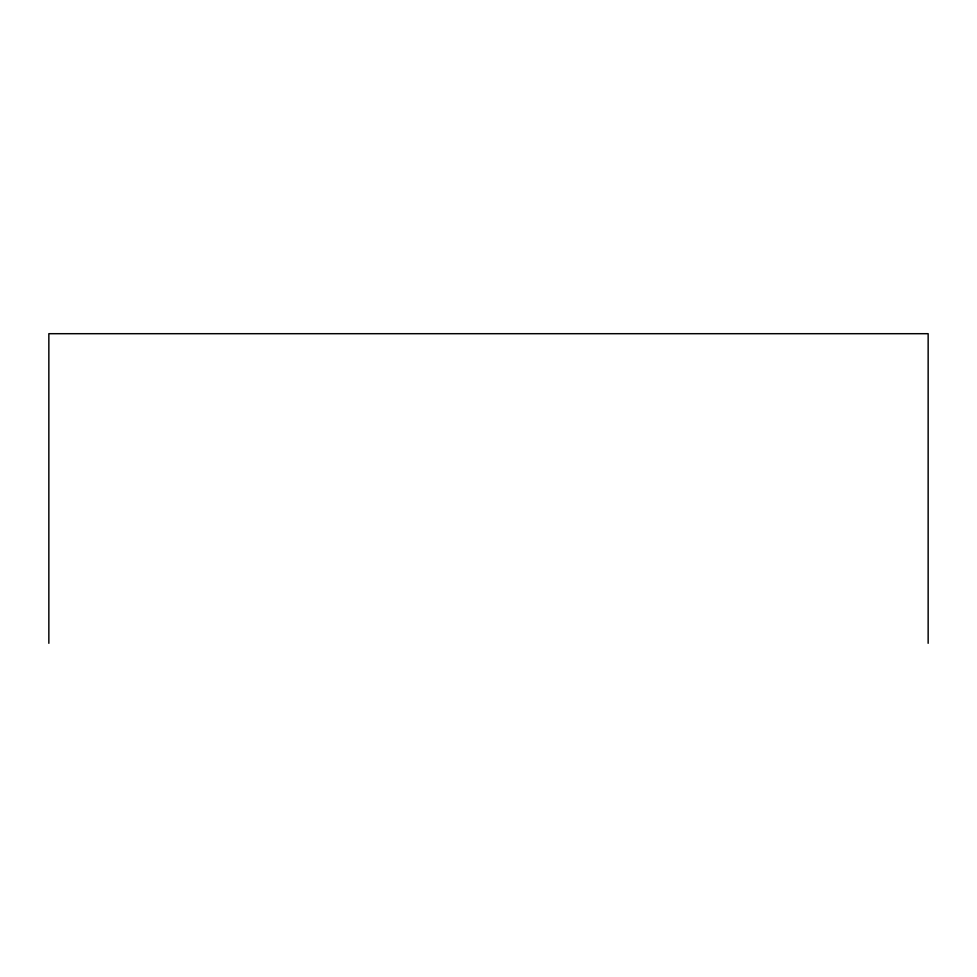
<?xml version="1.0" encoding="UTF-8"?>
<svg xmlns="http://www.w3.org/2000/svg" width="977" height="977" viewBox="0 0 977 977"><rect width="100%" height="100%" fill="white"/><g stroke="black" fill="none" stroke-linecap="round" stroke-linejoin="round"><path stroke-width="1.47" d="M928.15 643.306L928.15 333.694L48.85 333.694L48.85 643.306"/></g></svg>
